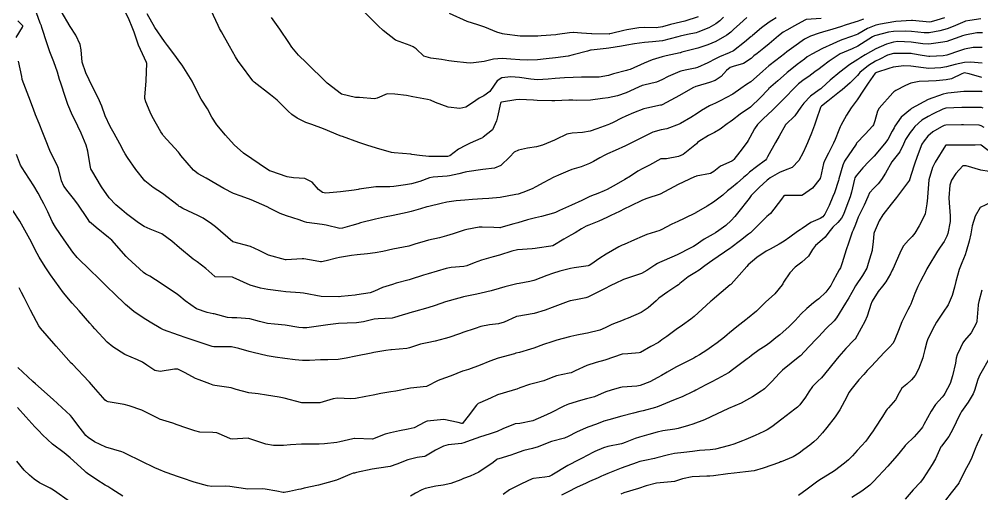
# Model space of a CAD drawing. Header units: metres. Extents: x 318500 to 325275, y 7408834 to 7428799.
# Drawn here: x 322319.3 to 322427.6, y 7422273.7 to 7422327.1 of the extents above; entities that cross this region are included whole.
import ezdxf

# ---------------------------------------------------------------- set-up
doc = ezdxf.new("R2010")
doc.units = ezdxf.units.M
doc.header["$MEASUREMENT"] = 0
for name, color, linetype in [('Curvas de Nivel 1m', 11, 'Continuous'), ('Curvas de Nivel 5m', 15, 'Continuous'), ('Linha Férrea', 20, 'Continuous'), ('Vias Primárias', 230, 'Continuous')]:
    doc.layers.add(name, color=color, linetype=linetype)

msp = doc.modelspace()

# ---------------------------------------------------------------- linework, layer by layer
at = {"layer": 'Curvas de Nivel 1m', "flags": 128}
for points, elevation in [([(322427.5, 7422327.13), (322426.26, 7422326.93), (322425.79, 7422326.86), (322425.71, 7422326.83), (322424.4, 7422326.25), (322423.7, 7422325.98), (322422.9, 7422325.76), (322421.69, 7422325.55), (322421.13, 7422325.56), (322419.69, 7422325.7), (322419, 7422325.72), (322417.69, 7422325.68), (322417.13, 7422325.61), (322415.68, 7422325.26), (322415.55, 7422325.21), (322415.33, 7422325.08), (322413.67, 7422324.05), (322413.03, 7422323.74), (322411.66, 7422323.18), (322411.55, 7422323.12), (322410.44, 7422322.35), (322409.64, 7422321.74), (322409.3, 7422321.49), (322408.84, 7422321.16), (322408.14, 7422320.65), (322407.62, 7422320.28), (322407, 7422319.79), (322406.38, 7422319.19), (322405.59, 7422318.38), (322404.45, 7422317.22), (322404.01, 7422316.79), (322403.57, 7422316.38), (322402.96, 7422315.83), (322402.38, 7422315.24), (322402.04, 7422314.75), (322401.53, 7422313.75), (322401.34, 7422313.44), (322401.2, 7422313.25), (322400.39, 7422312.15), (322399.73, 7422311.28), (322399.61, 7422311.17), (322399.5, 7422311.1), (322398.23, 7422310.55), (322397.48, 7422309.95), (322397.08, 7422309.71), (322395.47, 7422309.4), (322395.42, 7422309.39), (322395.27, 7422309.33), (322393.46, 7422308.47), (322391.44, 7422307.39), (322389.92, 7422306.92), (322389.43, 7422306.73), (322388.04, 7422306.05), (322387.42, 7422305.73), (322386.85, 7422305.45), (322385.88, 7422304.99), (322385.41, 7422304.76), (322384.53, 7422304.35), (322383.4, 7422303.92), (322383.1, 7422303.79), (322382.58, 7422303.5), (322381.86, 7422303.04), (322381.38, 7422302.76), (322380.58, 7422302.32), (322379.36, 7422301.59), (322379.33, 7422301.58), (322379.14, 7422301.55), (322377.6, 7422301.33), (322377.36, 7422301.29), (322377.01, 7422301.23), (322375.36, 7422301.13), (322374.73, 7422300.99), (322373.35, 7422300.52), (322372.65, 7422300.34), (322371.34, 7422299.98), (322370.51, 7422299.66), (322369.68, 7422299.33), (322369.33, 7422299.25), (322367.9, 7422299.14), (322367.33, 7422299.02), (322366.33, 7422298.71), (322365.32, 7422298.44), (322364.78, 7422298.28), (322363.31, 7422297.8), (322363.19, 7422297.76), (322361.73, 7422297.36), (322361.3, 7422297.24), (322360.19, 7422296.9), (322359.29, 7422296.48), (322358.8, 7422296.3), (322357.28, 7422296.06), (322357.09, 7422296.04), (322355.55, 7422295.86), (322355.31, 7422295.83), (322355.28, 7422295.83), (322353.28, 7422295.89), (322351.29, 7422296.26), (322350.91, 7422296.3), (322349.29, 7422296.41), (322348.76, 7422296.48), (322347.29, 7422296.67), (322346.47, 7422296.81), (322345.3, 7422297.16), (322343.39, 7422298.02), (322343.31, 7422298.04), (322341.35, 7422298.09), (322341.31, 7422298.12), (322340.29, 7422299.04), (322339.33, 7422299.77), (322338.9, 7422300.08), (322337.35, 7422301.35), (322336.47, 7422302.11), (322335.37, 7422302.91), (322334.06, 7422303.47), (322333.38, 7422303.77), (322332.74, 7422304.17), (322331.4, 7422305.18), (322330.85, 7422305.63), (322330.17, 7422306.2), (322329.42, 7422306.99), (322328.58, 7422308.22), (322327.47, 7422310.06), (322327.38, 7422310.24), (322327.34, 7422310.38), (322327.03, 7422312.24), (322326.85, 7422312.9), (322326.29, 7422314.25), (322325.54, 7422315.84), (322325.32, 7422316.26), (322324.77, 7422317.48), (322324.52, 7422318.28), (322323.99, 7422319.89), (322323.85, 7422320.29), (322323.61, 7422321.13), (322323.21, 7422322.3), (322322.76, 7422323.42), (322322.45, 7422324.31), (322321.87, 7422326.13), (322321.8, 7422326.32), (322321.68, 7422326.63), (322321.05, 7422328.33)], 787), ([(322423.43, 7422327.25), (322422.57, 7422326.98), (322421.92, 7422326.77), (322421.71, 7422326.75), (322419.8, 7422326.93), (322419.71, 7422326.93), (322417.93, 7422326.82), (322417.71, 7422326.79), (322416.23, 7422326.53), (322415.7, 7422326.4), (322414.76, 7422326.02), (322413.68, 7422325.41), (322413.47, 7422325.31), (322412.85, 7422325.11), (322411.98, 7422324.81), (322411.68, 7422324.69), (322410.86, 7422324.32), (322409.67, 7422323.79), (322408.48, 7422323.16), (322407.98, 7422322.84), (322407.65, 7422322.6), (322406.84, 7422321.98), (322405.85, 7422321.2), (322405.73, 7422321.09), (322405.63, 7422321), (322404.67, 7422320.16), (322403.63, 7422319.23), (322403.6, 7422319.2), (322402.62, 7422318.21), (322401.66, 7422317.25), (322401.62, 7422317.21), (322401.58, 7422317.18), (322400.44, 7422316.39), (322399.56, 7422315.73), (322399.3, 7422315.54), (322398.95, 7422315.29), (322398.16, 7422314.69), (322397.54, 7422314.33), (322396.87, 7422313.98), (322395.76, 7422313.33), (322395.64, 7422313.21), (322395.52, 7422313.06), (322394, 7422311.85), (322393.5, 7422311.62), (322392.14, 7422311.38), (322391.53, 7422311.36), (322391.5, 7422311.35), (322390.24, 7422310.65), (322389.48, 7422310.27), (322388.92, 7422309.98), (322388.07, 7422309.43), (322387.46, 7422309.05), (322386.49, 7422308.49), (322385.45, 7422307.93), (322385.14, 7422307.78), (322384.4, 7422307.48), (322383.71, 7422307.21), (322383.44, 7422307.09), (322382.61, 7422306.68), (322381.43, 7422306.14), (322380.1, 7422305.54), (322379.63, 7422305.34), (322379.42, 7422305.26), (322378.09, 7422304.89), (322377.41, 7422304.73), (322376.49, 7422304.5), (322375.4, 7422304.17), (322374.96, 7422304.04), (322373.49, 7422303.63), (322373.41, 7422303.61), (322373.39, 7422303.61), (322372.72, 7422303.64), (322371.39, 7422303.68), (322371.05, 7422303.66), (322369.66, 7422303.41), (322369.38, 7422303.33), (322368.15, 7422302.93), (322367.37, 7422302.69), (322366.6, 7422302.48), (322365.37, 7422302.2), (322364.99, 7422302.11), (322363.81, 7422301.75), (322363.36, 7422301.6), (322363.15, 7422301.55), (322361.35, 7422301.19), (322360.22, 7422300.93), (322359.34, 7422300.78), (322358.48, 7422300.69), (322357.34, 7422300.58), (322356.71, 7422300.48), (322355.34, 7422300.25), (322355.01, 7422300.19), (322353.83, 7422299.88), (322353.33, 7422299.76), (322353.2, 7422299.77), (322352.61, 7422299.9), (322351.33, 7422300.12), (322351.13, 7422300.13), (322349.33, 7422300), (322349.27, 7422300), (322347.34, 7422300.53), (322346.29, 7422301.04), (322345.35, 7422301.49), (322343.36, 7422302.02), (322341.39, 7422303.73), (322340.96, 7422304.06), (322340, 7422304.68), (322339.4, 7422304.99), (322337.73, 7422305.78), (322337.41, 7422305.95), (322337.32, 7422306.01), (322337.2, 7422306.1), (322335.43, 7422307.47), (322334.4, 7422308.15), (322333.45, 7422308.91), (322332.42, 7422310.17), (322331.48, 7422311.51), (322331.24, 7422311.94), (322331.1, 7422312.19), (322330.63, 7422313.06), (322330, 7422314.2), (322329.53, 7422314.99), (322328.99, 7422316.22), (322328.61, 7422317.28), (322328.18, 7422318.23), (322327.59, 7422319.4), (322327.19, 7422320.24), (322326.82, 7422321.04), (322326.41, 7422322.25), (322326.27, 7422323.63), (322326.17, 7422324.25), (322325.67, 7422325.29), (322325.05, 7422326.27), (322324.02, 7422327.97)], 788), ([(322414.31, 7422327.09), (322413.88, 7422326.92), (322413.71, 7422326.86), (322412.36, 7422326.45), (322411.7, 7422326.24), (322410.86, 7422325.97), (322409.69, 7422325.62), (322409.32, 7422325.52), (322408.35, 7422325.17), (322407.68, 7422324.82), (322406.47, 7422323.99), (322405.66, 7422323.4), (322405.41, 7422323.2), (322404.43, 7422322.44), (322403.64, 7422321.82), (322403.31, 7422321.55), (322402.97, 7422321.24), (322402.28, 7422320.58), (322401.61, 7422320.03), (322401.13, 7422319.73), (322400.49, 7422319.27), (322399.59, 7422318.66), (322398.18, 7422317.89), (322397.58, 7422317.6), (322397.39, 7422317.51), (322396.99, 7422317.32), (322396.09, 7422316.81), (322395.57, 7422316.48), (322394.88, 7422316.02), (322393.72, 7422315.36), (322393.62, 7422315.29), (322393.55, 7422315.26), (322392.16, 7422314.76), (322391.54, 7422314.62), (322390.59, 7422314.35), (322389.53, 7422313.84), (322389.25, 7422313.69), (322388.73, 7422313.42), (322387.51, 7422312.83), (322386.37, 7422312.32), (322385.5, 7422311.94), (322385.19, 7422311.79), (322384.62, 7422311.48), (322383.93, 7422311.05), (322383.49, 7422310.83), (322382.52, 7422310.47), (322381.48, 7422310.15), (322381.02, 7422309.99), (322380, 7422309.54), (322379.63, 7422309.38), (322379.47, 7422309.3), (322378.32, 7422308.7), (322377.45, 7422308.22), (322377.02, 7422308), (322375.98, 7422307.59), (322375.44, 7422307.41), (322375.17, 7422307.34), (322373.43, 7422307.02), (322372.15, 7422306.92), (322371.43, 7422306.88), (322370.31, 7422306.78), (322369.43, 7422306.72), (322368.47, 7422306.65), (322367.42, 7422306.49), (322366.79, 7422306.35), (322365.41, 7422306.02), (322365.18, 7422305.97), (322364.46, 7422305.74), (322363.41, 7422305.43), (322362.95, 7422305.31), (322361.4, 7422304.99), (322360.4, 7422304.8), (322359.4, 7422304.56), (322357.71, 7422304.15), (322357.39, 7422304.07), (322356.72, 7422303.85), (322355.7, 7422303.55), (322355.39, 7422303.54), (322353.85, 7422303.89), (322353.39, 7422303.98), (322351.68, 7422304.21), (322351.39, 7422304.29), (322350.8, 7422304.52), (322349.4, 7422304.95), (322348.67, 7422305.22), (322347.41, 7422305.86), (322347.34, 7422305.9), (322347.2, 7422305.97), (322345.42, 7422306.75), (322344.29, 7422307.15), (322343.43, 7422307.48), (322342.32, 7422308.04), (322341.45, 7422308.54), (322340.33, 7422309.19), (322339.46, 7422309.69), (322338.93, 7422310.09), (322337.49, 7422311.74), (322337.34, 7422311.96), (322337.23, 7422312.1), (322335.52, 7422314), (322335.42, 7422314.13), (322335.25, 7422314.41), (322334.26, 7422316.15), (322334.03, 7422316.63), (322333.57, 7422317.77), (322333.45, 7422318.16), (322333.44, 7422318.29), (322333.6, 7422320.16), (322333.66, 7422322.13), (322333.66, 7422322.16), (322333.65, 7422322.18), (322333.63, 7422322.21), (322332.75, 7422324.17), (322332.23, 7422325.61), (322332.03, 7422326.18), (322331.69, 7422327.02), (322331.13, 7422328.19)], 789), ([(322404.49, 7422327.22), (322403.99, 7422326.94), (322403.7, 7422326.75), (322402.82, 7422326.11), (322401.82, 7422325.25), (322401.75, 7422325.18), (322401.68, 7422325.13), (322400.9, 7422324.49), (322399.66, 7422323.53), (322399.2, 7422323.29), (322398.1, 7422322.85), (322397.65, 7422322.62), (322396.79, 7422322.17), (322395.63, 7422321.66), (322395.38, 7422321.58), (322394.22, 7422321.35), (322393.74, 7422321.24), (322393.63, 7422321.21), (322392.34, 7422320.65), (322391.61, 7422320.25), (322391.02, 7422319.99), (322389.6, 7422319.67), (322389.4, 7422319.61), (322388.99, 7422319.42), (322387.59, 7422318.8), (322386.61, 7422318.47), (322385.59, 7422318.24), (322384.93, 7422318.14), (322383.58, 7422317.97), (322382, 7422317.94), (322381.58, 7422317.96), (322381.14, 7422317.96), (322379.58, 7422317.89), (322379.24, 7422317.88), (322377.58, 7422317.93), (322377.19, 7422317.96), (322375.58, 7422318.03), (322375.19, 7422317.99), (322373.57, 7422317.74), (322373.5, 7422317.7), (322373.46, 7422317.63), (322373.11, 7422316.08), (322373.02, 7422315.64), (322372.55, 7422314.62), (322371.52, 7422313.79), (322371.43, 7422313.74), (322371.23, 7422313.65), (322370.05, 7422313.13), (322369.51, 7422312.88), (322368.75, 7422312.45), (322367.77, 7422311.71), (322367.49, 7422311.63), (322365.58, 7422311.64), (322365.49, 7422311.63), (322365.39, 7422311.63), (322364.34, 7422311.75), (322363.49, 7422311.87), (322363.37, 7422311.88), (322361.49, 7422312.04), (322361.2, 7422312.09), (322359.5, 7422312.58), (322358.42, 7422312.91), (322357.51, 7422313.21), (322355.68, 7422313.87), (322355.52, 7422313.93), (322355.42, 7422313.97), (322353.53, 7422314.75), (322352.23, 7422315.22), (322351.54, 7422315.47), (322350.6, 7422315.93), (322349.97, 7422316.36), (322349.56, 7422316.75), (322348.34, 7422317.96), (322347.58, 7422318.58), (322345.74, 7422320), (322345.6, 7422320.14), (322344.21, 7422322.02), (322343.96, 7422322.35), (322343.64, 7422322.83), (322342.96, 7422324.04), (322342.06, 7422325.66), (322341.85, 7422326.05), (322341.68, 7422326.36), (322340.89, 7422328.06)], 791), ([(322398.55, 7422327.3), (322398.12, 7422326.89), (322397.7, 7422326.56), (322396.91, 7422326.1), (322395.68, 7422325.61), (322395.47, 7422325.55), (322394.5, 7422325.35), (322393.68, 7422325.18), (322393.41, 7422325.1), (322391.67, 7422324.64), (322390.55, 7422324.52), (322389.67, 7422324.46), (322388.54, 7422324.3), (322387.66, 7422324.15), (322387.07, 7422324.04), (322385.66, 7422323.82), (322385.35, 7422323.78), (322383.65, 7422323.59), (322383.57, 7422323.58), (322383.23, 7422323.5), (322381.65, 7422323.06), (322381.06, 7422322.94), (322379.64, 7422322.75), (322378.59, 7422322.62), (322377.64, 7422322.52), (322376.55, 7422322.49), (322375.64, 7422322.51), (322374.62, 7422322.59), (322373.64, 7422322.67), (322372.69, 7422322.59), (322371.64, 7422322.32), (322370.11, 7422322.15), (322369.64, 7422322.18), (322368.24, 7422322.31), (322367.64, 7422322.39), (322366.83, 7422322.53), (322365.64, 7422322.68), (322364.83, 7422322.93), (322363.99, 7422323.75), (322363.65, 7422323.99), (322363.31, 7422324.11), (322361.66, 7422324.71), (322360.26, 7422325.8), (322359.69, 7422326.35), (322358.21, 7422327.83)], 793), ([(322395.71, 7422327.33), (322394.2, 7422326.85), (322393.7, 7422326.74), (322392.58, 7422326.5), (322391.69, 7422326.23), (322390.97, 7422326.12), (322389.69, 7422326.14), (322389.01, 7422326.1), (322387.69, 7422325.88), (322387.33, 7422325.8), (322385.95, 7422325.47), (322385.73, 7422325.42), (322385.68, 7422325.41), (322383.73, 7422325.44), (322383.68, 7422325.44), (322382.58, 7422325.51), (322381.68, 7422325.58), (322381.63, 7422325.58), (322381.23, 7422325.53), (322379.86, 7422325.36), (322379.68, 7422325.34), (322378.04, 7422325.2), (322377.67, 7422325.19), (322376.09, 7422325.18), (322375.67, 7422325.19), (322373.9, 7422325.4), (322373.68, 7422325.44), (322373.03, 7422325.64), (322371.69, 7422326.19), (322370.92, 7422326.43), (322369.7, 7422326.83), (322367.71, 7422327.71)], 794), ([(322318.97, 7422325.04), (322319.68, 7422326.2), (322319.72, 7422326.3), (322319.72, 7422326.34), (322319.68, 7422326.39), (322319.15, 7422326.88)], 786), ([(322401.17, 7422327.26), (322400.4, 7422326.57), (322399.69, 7422325.91), (322399.36, 7422325.61), (322398.92, 7422325.29), (322397.67, 7422324.59), (322396.78, 7422324.21), (322395.67, 7422323.84), (322393.88, 7422323.36), (322393.71, 7422323.31), (322393.66, 7422323.3), (322392.09, 7422322.95), (322391.65, 7422322.85), (322390.53, 7422322.52), (322389.64, 7422322.12), (322388.06, 7422321.43), (322387.74, 7422321.33), (322387.63, 7422321.3), (322386.16, 7422320.92), (322385.62, 7422320.74), (322384.55, 7422320.55), (322383.62, 7422320.55), (322382.58, 7422320.55), (322381.62, 7422320.53), (322380.65, 7422320.5), (322379.61, 7422320.41), (322378.83, 7422320.34), (322377.61, 7422320.27), (322376.87, 7422320.32), (322375.61, 7422320.51), (322374.63, 7422320.6), (322373.61, 7422320.47), (322373.09, 7422320.15), (322372.75, 7422319.64), (322372.27, 7422318.96), (322371.58, 7422318.45), (322371.05, 7422318.18), (322370.32, 7422317.67), (322369.56, 7422317.18), (322368.9, 7422317.03), (322367.56, 7422317.18), (322366.16, 7422317.72), (322365.57, 7422317.98), (322365.25, 7422318.06), (322363.58, 7422318.36), (322362.87, 7422318.48), (322361.58, 7422318.64), (322360.7, 7422318.68), (322359.58, 7422318.21), (322359.27, 7422318.12), (322357.58, 7422318.27), (322357.15, 7422318.28), (322355.58, 7422318.64), (322353.96, 7422319.89), (322353.61, 7422320.23), (322351.89, 7422321.92), (322351.76, 7422322.05), (322351.63, 7422322.18), (322350.73, 7422323.02), (322350, 7422323.94), (322349.66, 7422324.47), (322348.65, 7422325.96), (322347.7, 7422327.29)], 792), ([(322427.69, 7422325.55), (322427.05, 7422325.56), (322425.69, 7422325.28), (322425.43, 7422325.2), (322424.73, 7422324.95), (322423.96, 7422324.67), (322423.68, 7422324.59), (322423.22, 7422324.51), (322421.67, 7422324.29), (322420.99, 7422324.32), (322419.67, 7422324.48), (322418.15, 7422324.56), (322417.67, 7422324.51), (322416.88, 7422324.26), (322415.67, 7422323.74), (322414.5, 7422323.09), (322413.99, 7422322.76), (322413.65, 7422322.54), (322412.76, 7422321.99), (322411.65, 7422321.12), (322410.55, 7422320.21), (322409.6, 7422319.35), (322409.49, 7422319.26), (322409.32, 7422319.15), (322408.33, 7422318.43), (322407.58, 7422317.64), (322407.26, 7422317.17), (322406.56, 7422316.19), (322405.55, 7422315.23), (322405.54, 7422315.22), (322405.52, 7422315.2), (322404.82, 7422313.92), (322404.4, 7422313.22), (322403.5, 7422311.59), (322403.39, 7422311.35), (322403.29, 7422311.23), (322402.25, 7422310.48), (322401.48, 7422309.85), (322401.16, 7422309.57), (322400.81, 7422309.26), (322400.1, 7422308.63), (322399.45, 7422308.1), (322398.99, 7422307.75), (322398.46, 7422307.29), (322397.43, 7422306.48), (322396.7, 7422306.05), (322395.48, 7422305.33), (322395.44, 7422305.31), (322395.42, 7422305.3), (322394.11, 7422304.65), (322393.4, 7422304.33), (322392.74, 7422304.03), (322391.53, 7422303.39), (322391.44, 7422303.34), (322391.39, 7422303.32), (322389.94, 7422302.84), (322389.38, 7422302.62), (322388.55, 7422302.25), (322387.36, 7422301.73), (322387.16, 7422301.64), (322386.79, 7422301.45), (322385.35, 7422300.65), (322384.63, 7422300.2), (322383.64, 7422299.49), (322383.45, 7422299.38), (322383.34, 7422299.34), (322381.74, 7422299.11), (322381.33, 7422299.03), (322380.15, 7422298.72), (322379.32, 7422298.46), (322378.66, 7422298.22), (322377.31, 7422297.7), (322377.22, 7422297.67), (322376.75, 7422297.58), (322375.56, 7422297.34), (322375.31, 7422297.29), (322373.94, 7422296.98), (322373.3, 7422296.79), (322372.41, 7422296.52), (322371.29, 7422296.25), (322370.79, 7422296.15), (322369.28, 7422295.82), (322369.17, 7422295.79), (322368.79, 7422295.69), (322367.28, 7422295.26), (322366.12, 7422294.88), (322365.27, 7422294.59), (322363.67, 7422294.16), (322363.26, 7422294.05), (322363.04, 7422293.98), (322362.38, 7422293.77), (322361.53, 7422293.5), (322361.26, 7422293.45), (322359.68, 7422293.38), (322359.25, 7422293.32), (322358.05, 7422293.03), (322357.25, 7422292.91), (322356.22, 7422292.87), (322355.24, 7422292.82), (322354.04, 7422292.68), (322353.24, 7422292.56), (322351.67, 7422292.35), (322351.23, 7422292.33), (322350.77, 7422292.39), (322349.24, 7422292.64), (322348.03, 7422292.75), (322347.24, 7422292.84), (322346.34, 7422293.08), (322345.24, 7422293.36), (322343.8, 7422293.46), (322343.24, 7422293.46), (322342.74, 7422293.52), (322341.25, 7422293.92), (322341.14, 7422293.94), (322340.45, 7422294.06), (322339.26, 7422294.48), (322337.97, 7422295.39), (322337.28, 7422295.97), (322337.11, 7422296.1), (322335.3, 7422297.35), (322334.01, 7422298.15), (322333.56, 7422298.4), (322333.31, 7422298.58), (322331.53, 7422300.18), (322331.33, 7422300.38), (322329.72, 7422302.2), (322329.36, 7422302.53), (322327.96, 7422303.65), (322327.39, 7422304.12), (322327.27, 7422304.24), (322327, 7422304.64), (322325.9, 7422306.26), (322325.42, 7422306.92), (322324.82, 7422307.66), (322324.34, 7422308.28), (322324.06, 7422308.9), (322323.73, 7422310.29), (322323.67, 7422310.48), (322323.48, 7422310.88), (322322.99, 7422311.8), (322322.76, 7422312.3), (322322.27, 7422313.54), (322321.97, 7422314.31), (322321.54, 7422315.36), (322321.16, 7422316.32), (322320.92, 7422316.97), (322320.41, 7422318.33), (322319.66, 7422320.28), (322319.64, 7422320.34), (322319.6, 7422320.64), (322319.24, 7422322.35)], 786), ([(322427.65, 7422322.12), (322426.34, 7422322.24), (322425.65, 7422322.21), (322424.61, 7422321.99), (322423.64, 7422321.71), (322423.01, 7422321.6), (322421.64, 7422321.54), (322421.05, 7422321.59), (322419.64, 7422321.79), (322418.82, 7422321.85), (322417.64, 7422321.7), (322417.14, 7422321.54), (322415.76, 7422321.07), (322415.67, 7422321.03), (322415.63, 7422321), (322414.81, 7422319.89), (322414.29, 7422319.09), (322413.59, 7422318.01), (322412.91, 7422317.1), (322412.39, 7422316.29), (322411.76, 7422315.12), (322411.69, 7422314.97), (322411.54, 7422314.58), (322411.11, 7422313.54), (322410.93, 7422313.13), (322410.38, 7422312), (322409.9, 7422311.14), (322409.79, 7422310.85), (322409.47, 7422309.28), (322409.44, 7422309.18), (322409.43, 7422309.15), (322408.55, 7422308.06), (322407.44, 7422307.26), (322407.37, 7422307.25), (322405.44, 7422307.25), (322405.4, 7422307.24), (322405.35, 7422307.2), (322405.06, 7422306.83), (322403.85, 7422305.22), (322403.61, 7422305.03), (322403.41, 7422304.87), (322402.59, 7422304.05), (322401.83, 7422303.25), (322401.59, 7422303.04), (322401.38, 7422302.89), (322400.46, 7422302.18), (322399.36, 7422301.34), (322399.33, 7422301.31), (322399.28, 7422301.28), (322397.35, 7422299.95), (322396.96, 7422299.69), (322396.46, 7422299.32), (322395.83, 7422298.83), (322395.33, 7422298.53), (322394.58, 7422298.08), (322393.65, 7422297.35), (322393.47, 7422297.2), (322393.31, 7422297.07), (322392.28, 7422296.39), (322391.28, 7422295.67), (322391.13, 7422295.54), (322390.97, 7422295.39), (322390.08, 7422294.6), (322389.27, 7422294.07), (322387.83, 7422293.43), (322387.42, 7422293.27), (322387.26, 7422293.21), (322385.99, 7422292.72), (322385.24, 7422292.36), (322384.62, 7422292.1), (322383.23, 7422291.75), (322383.02, 7422291.7), (322382.05, 7422291.51), (322381.38, 7422291.37), (322381.23, 7422291.34), (322379.81, 7422290.95), (322379.22, 7422290.78), (322378.3, 7422290.47), (322377.21, 7422290.06), (322376.84, 7422289.94), (322375.59, 7422289.59), (322375.2, 7422289.49), (322375.04, 7422289.44), (322373.19, 7422288.92), (322372.25, 7422288.58), (322371.18, 7422288.13), (322369.87, 7422287.67), (322369.34, 7422287.52), (322369.18, 7422287.46), (322367.92, 7422286.94), (322367.16, 7422286.69), (322366.45, 7422286.42), (322365.15, 7422285.73), (322363.35, 7422285.55), (322363.15, 7422285.52), (322361.67, 7422285.24), (322361.14, 7422285.14), (322360, 7422284.94), (322359.13, 7422284.78), (322358.32, 7422284.63), (322357.13, 7422284.39), (322356.62, 7422284.35), (322355.13, 7422284.42), (322354.62, 7422284.37), (322353.12, 7422283.89), (322351.12, 7422283.92), (322349.13, 7422284.43), (322348.54, 7422284.54), (322347.13, 7422284.77), (322346.19, 7422284.93), (322345.14, 7422285.05), (322343.73, 7422285.42), (322343.14, 7422285.59), (322341.32, 7422285.87), (322341.15, 7422285.91), (322340.74, 7422286.06), (322339.57, 7422286.49), (322339.16, 7422286.65), (322337.97, 7422287.28), (322337.17, 7422287.7), (322336.77, 7422287.71), (322335.16, 7422287.45), (322334.57, 7422287.55), (322333.66, 7422288.15), (322333.17, 7422288.47), (322332.62, 7422288.73), (322331.19, 7422289.36), (322329.84, 7422290.2), (322329.21, 7422290.74), (322327.8, 7422292.23), (322327.54, 7422292.54), (322327.24, 7422292.89), (322326.04, 7422294.25), (322325.26, 7422295.12), (322324.31, 7422296.27), (322323.3, 7422297.62), (322322.83, 7422298.3), (322322.24, 7422299.22), (322321.55, 7422300.32), (322321.34, 7422300.71), (322320.52, 7422302.33), (322319.39, 7422304.34), (322318.6, 7422305.55)], 784), ([(322427.62, 7422320.51), (322426.19, 7422320.93), (322425.63, 7422321.03), (322425.56, 7422321.02), (322425.38, 7422320.94), (322424.2, 7422320.37), (322423.62, 7422320.24), (322422.47, 7422320.13), (322421.62, 7422320.1), (322420.55, 7422320.07), (322419.61, 7422319.87), (322419.01, 7422319.63), (322417.92, 7422319.04), (322417.73, 7422318.91), (322417.6, 7422318.79), (322416.08, 7422317.06), (322415.89, 7422316.75), (322415.56, 7422315.63), (322415.42, 7422315.21), (322415.34, 7422315.07), (322414.48, 7422314.13), (322413.52, 7422313.13), (322413.5, 7422313.11), (322413.49, 7422313.09), (322413.46, 7422313.03), (322412.17, 7422311.11), (322411.96, 7422310.65), (322411.52, 7422309.12), (322411.51, 7422309.08), (322411.47, 7422308.93), (322411.02, 7422307.56), (322410.85, 7422307.13), (322410.42, 7422306.13), (322409.94, 7422305.14), (322409.71, 7422304.85), (322409.41, 7422304.66), (322408.36, 7422304.21), (322407.4, 7422303.54), (322407.19, 7422303.38), (322406.89, 7422303.18), (322406.02, 7422302.56), (322405.37, 7422302.09), (322404.82, 7422301.75), (322403.8, 7422301.22), (322403.36, 7422300.98), (322402.31, 7422300.28), (322401.34, 7422299.43), (322401.17, 7422299.25), (322400.33, 7422298.26), (322399.42, 7422297.28), (322399.37, 7422297.22), (322399.31, 7422297.17), (322398.27, 7422296.32), (322397.28, 7422295.48), (322397.19, 7422295.4), (322397.08, 7422295.31), (322396.14, 7422294.45), (322395.26, 7422293.64), (322394.89, 7422293.34), (322393.95, 7422292.65), (322393.24, 7422292.15), (322392.79, 7422291.82), (322392.16, 7422291.38), (322391.62, 7422290.99), (322391.22, 7422290.71), (322390.37, 7422290.24), (322389.2, 7422289.58), (322389.07, 7422289.54), (322387.77, 7422289.43), (322387.2, 7422289.39), (322387.13, 7422289.37), (322385.19, 7422288.72), (322384.22, 7422288.45), (322383.19, 7422288.11), (322381.85, 7422287.51), (322381.4, 7422287.29), (322381.18, 7422287.23), (322379.76, 7422286.95), (322379.17, 7422286.73), (322378.35, 7422286.37), (322377.16, 7422286.09), (322376.74, 7422285.99), (322375.62, 7422285.59), (322375.29, 7422285.46), (322375.15, 7422285.41), (322373.75, 7422285.01), (322373.14, 7422284.8), (322372.33, 7422284.44), (322371.12, 7422283.91), (322370.95, 7422283.83), (322370.75, 7422283.66), (322369.83, 7422282.39), (322369.26, 7422281.68), (322369.17, 7422281.6), (322369.1, 7422281.59), (322368.68, 7422281.68), (322367.1, 7422282.03), (322365.22, 7422281.85), (322365.1, 7422281.81), (322364.95, 7422281.73), (322363.73, 7422281.11), (322363.09, 7422280.93), (322362.09, 7422280.77), (322361.08, 7422280.54), (322360.5, 7422280.37), (322359.07, 7422279.81), (322357.07, 7422279.88), (322357.03, 7422279.88), (322356.85, 7422279.84), (322355.4, 7422279.52), (322355.06, 7422279.45), (322353.65, 7422279.29), (322353.06, 7422279.26), (322351.71, 7422279.27), (322351.06, 7422279.26), (322349.82, 7422279.18), (322349.06, 7422279.1), (322347.91, 7422279.1), (322347.06, 7422279.27), (322345.16, 7422279.91), (322345.07, 7422279.93), (322343.28, 7422279.81), (322343.07, 7422279.84), (322342.67, 7422280.03), (322341.55, 7422280.52), (322341.08, 7422280.58), (322339.63, 7422280.62), (322339.08, 7422280.74), (322338.07, 7422281.1), (322337.08, 7422281.44), (322336.59, 7422281.61), (322335.09, 7422282.07), (322335.05, 7422282.09), (322334.97, 7422282.13), (322333.1, 7422283.07), (322331.7, 7422283.58), (322331.11, 7422283.72), (322329.31, 7422284.02), (322329.12, 7422284.09), (322328.98, 7422284.21), (322327.66, 7422285.72), (322327.21, 7422286.24), (322327.18, 7422286.27), (322327.15, 7422286.31), (322325.29, 7422288.26), (322325.17, 7422288.39), (322323.47, 7422290.29), (322323.2, 7422290.6), (322321.71, 7422292.31), (322321.51, 7422292.59), (322321.24, 7422293.06), (322320.57, 7422294.33), (322319.85, 7422295.76), (322319.55, 7422296.34), (322319.29, 7422296.84)], 783), ([(322427.65, 7422318.91), (322427.6, 7422318.94), (322427.56, 7422318.95), (322425.6, 7422318.94), (322423.79, 7422318.77), (322423.6, 7422318.73), (322423.28, 7422318.65), (322421.59, 7422318.06), (322419.71, 7422317.02), (322419.63, 7422316.97), (322419.58, 7422316.93), (322418.53, 7422316.07), (322417.84, 7422315.04), (322417.74, 7422314.85), (322417.54, 7422314.48), (322417.02, 7422313.56), (322416.68, 7422313.05), (322415.51, 7422311.65), (322415.21, 7422311.36), (322414.91, 7422311.08), (322414.23, 7422310.34), (322413.48, 7422309.47), (322413.33, 7422309.24), (322413.28, 7422309.09), (322412.94, 7422307.61), (322412.79, 7422307.1), (322412.43, 7422306.11), (322412.05, 7422305.11), (322411.83, 7422304.69), (322411.41, 7422304.19), (322410.86, 7422303.66), (322410.4, 7422303.13), (322409.97, 7422302.56), (322409.37, 7422302.02), (322408.9, 7422301.62), (322408.57, 7422301.16), (322408.11, 7422300.4), (322407.35, 7422299.73), (322406.6, 7422299.18), (322406, 7422298.52), (322405.31, 7422297.47), (322405.21, 7422297.3), (322405.15, 7422297.2), (322404.32, 7422296.19), (322403.28, 7422295.23), (322402.28, 7422294.23), (322401.26, 7422293.39), (322401.07, 7422293.25), (322400.04, 7422292.47), (322399.24, 7422291.8), (322398.96, 7422291.55), (322398.65, 7422291.29), (322397.85, 7422290.67), (322397.21, 7422290.21), (322396.67, 7422289.85), (322395.84, 7422289.32), (322395.45, 7422289.08), (322395.2, 7422288.94), (322394.37, 7422288.52), (322393.19, 7422287.91), (322392.22, 7422287.37), (322391.56, 7422287), (322391.17, 7422286.76), (322390.28, 7422286.28), (322389.16, 7422285.85), (322388.78, 7422285.79), (322387.15, 7422285.68), (322386.95, 7422285.64), (322386.3, 7422285.45), (322385.43, 7422285.18), (322385.14, 7422285.06), (322384.02, 7422284.6), (322383.13, 7422284.35), (322382.45, 7422284.18), (322381.12, 7422283.77), (322380.94, 7422283.7), (322380.59, 7422283.53), (322379.11, 7422282.8), (322378.28, 7422282.39), (322377.1, 7422281.9), (322375.62, 7422281.59), (322375.16, 7422281.54), (322375.1, 7422281.53), (322373.74, 7422280.97), (322373.09, 7422280.68), (322372.3, 7422280.42), (322371.08, 7422280.06), (322370.78, 7422279.95), (322370.05, 7422279.67), (322369.33, 7422279.41), (322369.06, 7422279.34), (322367.58, 7422279.17), (322367.06, 7422279.05), (322366.16, 7422278.6), (322365.04, 7422277.92), (322364.9, 7422277.87), (322364.08, 7422277.74), (322363.04, 7422277.49), (322361.81, 7422277), (322361.03, 7422276.73), (322359.79, 7422276.56), (322359.03, 7422276.45), (322357.26, 7422276.07), (322357.02, 7422276.01), (322356.88, 7422275.98), (322356.51, 7422275.85), (322355.47, 7422275.4), (322355.01, 7422275.22), (322354.08, 7422274.94), (322353, 7422274.65), (322351.37, 7422274.29), (322350.99, 7422274.21), (322350.75, 7422274.16), (322349.72, 7422273.93), (322349.12, 7422273.81), (322348.99, 7422273.81), (322348.31, 7422273.95), (322346.99, 7422274.21), (322346.73, 7422274.24), (322344.99, 7422274.21), (322344.78, 7422274.22), (322343, 7422274.49), (322342.49, 7422274.53), (322341, 7422274.51), (322340.48, 7422274.57), (322339, 7422274.99), (322337.68, 7422275.42), (322337.01, 7422275.66), (322336.69, 7422275.78), (322335.74, 7422276.12), (322335.01, 7422276.39), (322334.56, 7422276.59), (322333.03, 7422277.33), (322331.36, 7422278.18), (322331.04, 7422278.32), (322330.84, 7422278.39), (322329.05, 7422278.92), (322327.77, 7422279.52), (322327.07, 7422279.99), (322326.8, 7422280.24), (322325.79, 7422281.55), (322325.28, 7422282.26), (322325.09, 7422282.47), (322323.12, 7422284.29), (322321.15, 7422286.03), (322320.83, 7422286.32), (322319.17, 7422287.87)], 782), ([(322427.76, 7422317.08), (322427.58, 7422317.14), (322425.8, 7422317.15), (322425.58, 7422317.15), (322425.38, 7422317.14), (322423.58, 7422317.07), (322423.22, 7422316.97), (322422.14, 7422316.42), (322421.57, 7422316.15), (322420.85, 7422315.71), (322420.07, 7422315.01), (322419.84, 7422314.72), (322419.54, 7422314.32), (322419.02, 7422313.53), (322418.79, 7422313.03), (322418.38, 7422312.17), (322417.5, 7422311.04), (322416.78, 7422309.75), (322416.33, 7422309.06), (322415.95, 7422308.57), (322415.46, 7422308.07), (322414.99, 7422307.53), (322414.77, 7422307.08), (322414.36, 7422306.16), (322413.84, 7422305.09), (322413.71, 7422304.79), (322413.4, 7422303.96), (322413.14, 7422303.35), (322413.02, 7422303.1), (322412.6, 7422301.87), (322412.36, 7422301.11), (322411.9, 7422299.67), (322411.71, 7422299.11), (322411.58, 7422298.87), (322411.33, 7422298.46), (322410.86, 7422297.58), (322410.63, 7422297.13), (322410.08, 7422296.36), (322409.29, 7422295.6), (322409.03, 7422295.41), (322408.68, 7422295.16), (322407.91, 7422294.53), (322407.27, 7422293.91), (322406.61, 7422293.18), (322405.95, 7422292.49), (322405.24, 7422291.85), (322404.87, 7422291.57), (322404.43, 7422291.21), (322403.77, 7422290.67), (322403.22, 7422290.28), (322402.58, 7422289.86), (322401.71, 7422289.24), (322401.42, 7422289.02), (322401.2, 7422288.85), (322399.4, 7422287.5), (322399.18, 7422287.33), (322399.1, 7422287.28), (322397.87, 7422286.6), (322397.16, 7422286.25), (322396.55, 7422285.92), (322395.43, 7422285.33), (322395.25, 7422285.23), (322395.15, 7422285.17), (322393.89, 7422284.6), (322393.13, 7422284.3), (322392.48, 7422284.02), (322391.12, 7422283.45), (322391.07, 7422283.44), (322390.9, 7422283.39), (322389.5, 7422283.02), (322389.12, 7422282.92), (322388.44, 7422282.75), (322387.11, 7422282.41), (322385.63, 7422281.99), (322385.1, 7422281.84), (322384.83, 7422281.75), (322384.14, 7422281.48), (322383.39, 7422281.19), (322383.09, 7422281.08), (322382, 7422280.6), (322381.08, 7422280.11), (322380.66, 7422279.94), (322379.18, 7422279.55), (322379.1, 7422279.52), (322379.07, 7422279.52), (322377.69, 7422278.94), (322377.06, 7422278.78), (322376.1, 7422278.54), (322375.05, 7422278.16), (322374.64, 7422278.01), (322373.27, 7422277.62), (322373.1, 7422277.56), (322373.04, 7422277.52), (322372.62, 7422277.21), (322371.02, 7422276.12), (322370.03, 7422275.66), (322369.31, 7422275.38), (322369.01, 7422275.24), (322367.88, 7422274.82), (322367, 7422274.66), (322366.19, 7422274.52), (322365, 7422274.26), (322364.6, 7422274.13), (322363.89, 7422273.75), (322363.33, 7422273.41)], 781), ([(322428.66, 7422312.04), (322427.55, 7422312.91), (322427.52, 7422312.93), (322427.5, 7422312.93), (322426.85, 7422312.92), (322425.52, 7422312.91), (322423.57, 7422312.91), (322423.52, 7422312.88), (322422.35, 7422310.98), (322422.07, 7422310.4), (322421.66, 7422308.99), (322421.51, 7422307.06), (322421.51, 7422306.99), (322421.43, 7422306.32), (322421.25, 7422305.17), (322421.18, 7422304.99), (322420.58, 7422303.82), (322420.07, 7422303), (322419.76, 7422302.63), (322419.38, 7422302.23), (322418.81, 7422301.57), (322418.5, 7422301.02), (322417.86, 7422299.55), (322417.62, 7422299.04), (322417.52, 7422298.85), (322417.33, 7422298.42), (322416.83, 7422297.54), (322416.44, 7422297.05), (322415.94, 7422296.42), (322415.28, 7422295.34), (322415.2, 7422295.15), (322415.17, 7422295.07), (322414.7, 7422293.65), (322414.44, 7422293.08), (322414.03, 7422292.3), (322413.35, 7422291.09), (322413.3, 7422291.02), (322413.23, 7422290.96), (322412.3, 7422290.02), (322411.52, 7422289.12), (322411.2, 7422288.72), (322409.92, 7422287.14), (322409.58, 7422286.74), (322409.17, 7422286.33), (322408.58, 7422285.73), (322408.16, 7422285.16), (322407.76, 7422284.55), (322407.13, 7422283.7), (322406.87, 7422283.42), (322406.57, 7422283.18), (322405.11, 7422282.06), (322403.97, 7422281.22), (322403.45, 7422280.87), (322403.09, 7422280.68), (322402.11, 7422280.22), (322401.08, 7422279.78), (322400.7, 7422279.63), (322399.7, 7422279.27), (322399.23, 7422279.11), (322399.07, 7422279.06), (322397.66, 7422278.7), (322397.06, 7422278.62), (322395.85, 7422278.53), (322395.06, 7422278.45), (322394.08, 7422278.32), (322393.05, 7422278.19), (322392.36, 7422278.07), (322391.04, 7422277.7), (322390.8, 7422277.63), (322389.7, 7422277.4), (322389.15, 7422277.3), (322389.04, 7422277.27), (322388.82, 7422277.19), (322387.03, 7422276.57), (322385.53, 7422275.97), (322385.02, 7422275.74), (322384.83, 7422275.66), (322384.43, 7422275.48), (322383.46, 7422275.04), (322383.01, 7422274.84), (322382.1, 7422274.41), (322381, 7422273.86), (322380.77, 7422273.75), (322380.33, 7422273.53)], 779), ([(322428.44, 7422309.95), (322427.49, 7422310.11), (322425.84, 7422310.59), (322425.49, 7422310.57), (322424.7, 7422309.73), (322424.19, 7422308.95), (322424.01, 7422308.4), (322423.92, 7422306.96), (322423.95, 7422306.43), (322424.07, 7422304.95), (322424.05, 7422304.31), (322423.79, 7422302.95), (322423.69, 7422302.65), (322423.38, 7422302.08), (322422.92, 7422301.41), (322422.62, 7422300.97), (322421.54, 7422299.19), (322421.43, 7422298.99), (322421.4, 7422298.93), (322421.34, 7422298.8), (322420.72, 7422297.59), (322420.41, 7422297), (322420.07, 7422296.23), (322419.63, 7422295.01), (322419.51, 7422294.77), (322419.27, 7422294.38), (322418.6, 7422293.02), (322418.22, 7422292.05), (322417.84, 7422291.03), (322417.63, 7422290.63), (322417.22, 7422290.16), (322416.65, 7422289.6), (322416.13, 7422289.06), (322415.19, 7422288.03), (322414.73, 7422287.53), (322414.32, 7422287.08), (322413.77, 7422286.48), (322413.16, 7422285.76), (322412.88, 7422285.37), (322412.7, 7422285.1), (322412.16, 7422284.08), (322411.63, 7422283.11), (322411.11, 7422282.33), (322410.19, 7422281.13), (322409.7, 7422280.54), (322409.08, 7422279.85), (322408.72, 7422279.51), (322408.28, 7422279.16), (322407.58, 7422278.65), (322407.06, 7422278.24), (322406.4, 7422277.83), (322405.04, 7422277.28), (322404.98, 7422277.26), (322404.84, 7422277.2), (322403.03, 7422276.54), (322402.01, 7422276.26), (322401.03, 7422276.13), (322399.76, 7422276), (322399.03, 7422275.9), (322397.41, 7422275.69), (322397.02, 7422275.66), (322396.68, 7422275.65), (322395.02, 7422275.58), (322393.95, 7422275.35), (322393.26, 7422275.12), (322393.02, 7422275.05), (322392.65, 7422275.01), (322391.01, 7422274.88), (322389.84, 7422274.57), (322389, 7422274.27), (322387.33, 7422273.77), (322386.99, 7422273.64)], 778), ([(322429.34, 7422306.78), (322427.43, 7422305.9), (322426.86, 7422304.92), (322426.52, 7422303.81), (322426.36, 7422302.92), (322426.19, 7422302.11), (322425.86, 7422300.93), (322425.73, 7422300.55), (322425.35, 7422299.66), (322425.08, 7422298.93), (322424.7, 7422297.56), (322424.54, 7422296.94), (322424.28, 7422295.97), (322423.83, 7422294.95), (322423.27, 7422294.12), (322422.51, 7422292.97), (322422.08, 7422292.15), (322421.52, 7422290.99), (322421.44, 7422290.78), (322421.21, 7422289.9), (322421.03, 7422289.16), (322420.98, 7422288.99), (322420.49, 7422287.7), (322420.12, 7422287), (322419.7, 7422286.48), (322419.17, 7422286.02), (322418.63, 7422285.55), (322418.31, 7422285.02), (322417.91, 7422284.26), (322417.12, 7422283.35), (322416.97, 7422283.2), (322416.85, 7422283.04), (322416.43, 7422282.37), (322415.58, 7422281.06), (322415.39, 7422280.77), (322415.09, 7422280.33), (322414.55, 7422279.6), (322414.09, 7422279.08), (322413.59, 7422278.55), (322413.05, 7422277.95), (322412.63, 7422277.51), (322412.15, 7422277.1), (322411.03, 7422276.27), (322409.28, 7422275.15), (322409.02, 7422274.98), (322407.95, 7422274.21), (322406.99, 7422273.48)], 777), ([(322427.61, 7422296.6), (322427.29, 7422295.32), (322427.21, 7422294.99), (322427.19, 7422294.91), (322427.07, 7422293.1), (322427.03, 7422292.91), (322426.4, 7422291.77), (322425.68, 7422290.93), (322425.49, 7422290.67), (322425.22, 7422290.11), (322424.84, 7422289.3), (322424.74, 7422288.94), (322424.65, 7422288.39), (322424.32, 7422286.94), (322424.04, 7422286.08), (322423.45, 7422284.96), (322423.33, 7422284.77), (322423.14, 7422284.55), (322422.39, 7422283.72), (322421.92, 7422282.98), (322421.1, 7422281.46), (322420.92, 7422281.17), (322420.79, 7422280.99), (322419.99, 7422280.09), (322419.07, 7422279.17), (322418.99, 7422279.09), (322418.93, 7422279.01), (322418.09, 7422277.99), (322417.27, 7422277.04), (322417.04, 7422276.78), (322415.44, 7422275.06), (322415.23, 7422274.85), (322415.01, 7422274.64), (322414.12, 7422273.96), (322412.99, 7422273.25)], 776), ([(322330.98, 7422273.41), (322329.75, 7422274.2), (322329.27, 7422274.48), (322328.99, 7422274.64), (322328.03, 7422275.25), (322327.01, 7422275.95), (322326.84, 7422276.07), (322326.65, 7422276.24), (322325.03, 7422277.73), (322324.36, 7422278.27), (322323.05, 7422279.27), (322321.94, 7422280.31), (322321.51, 7422280.75), (322321.08, 7422281.2), (322320.05, 7422282.33), (322319.11, 7422283.39)], 781), ([(322427.63, 7422280.37), (322427.08, 7422279.24), (322426.97, 7422279.01), (322426.93, 7422278.91), (322426.4, 7422277.57), (322426.09, 7422276.92), (322425.72, 7422276.24), (322425.05, 7422274.93), (322425.04, 7422274.91), (322425.02, 7422274.88), (322424.18, 7422273.77), (322423.54, 7422272.95)], 774)]:
    msp.add_lwpolyline(points, dxfattribs=dict(at, elevation=elevation))
at = {"layer": 'Curvas de Nivel 5m', "flags": 128}
for points, elevation in [([(322409.54, 7422327.15), (322407.86, 7422327.03), (322407.71, 7422326.98), (322406.55, 7422326.34), (322405.69, 7422325.86), (322405.28, 7422325.61), (322404.74, 7422325.21), (322403.67, 7422324.32), (322403.08, 7422323.82), (322402.33, 7422323.24), (322401.96, 7422322.95), (322401.65, 7422322.67), (322400.8, 7422322.11), (322399.64, 7422321.76), (322399.29, 7422321.63), (322398.89, 7422321.29), (322398.28, 7422320.64), (322397.61, 7422320.19), (322396.98, 7422319.94), (322395.6, 7422319.56), (322395.43, 7422319.51), (322395.1, 7422319.34), (322393.59, 7422318.48), (322391.64, 7422317.45), (322391.58, 7422317.42), (322391.56, 7422317.41), (322391.46, 7422317.39), (322389.91, 7422317.07), (322389.57, 7422316.99), (322388.44, 7422316.56), (322387.56, 7422316.16), (322387.07, 7422315.94), (322386.12, 7422315.46), (322385.74, 7422315.27), (322385.55, 7422315.19), (322384.29, 7422314.73), (322383.53, 7422314.48), (322382.69, 7422314.34), (322381.53, 7422314.27), (322380.93, 7422314.13), (322379.67, 7422313.55), (322379.52, 7422313.48), (322378.17, 7422312.91), (322377.51, 7422312.73), (322376.5, 7422312.58), (322375.5, 7422312.36), (322375, 7422312.11), (322374.5, 7422311.61), (322373.48, 7422310.6), (322372.8, 7422310.32), (322371.48, 7422310.18), (322369.69, 7422309.9), (322369.47, 7422309.85), (322368.79, 7422309.69), (322367.72, 7422309.45), (322367.47, 7422309.43), (322365.88, 7422309.31), (322365.46, 7422309.23), (322364.37, 7422308.83), (322363.45, 7422308.56), (322362.78, 7422308.44), (322361.45, 7422308.26), (322361.01, 7422308.23), (322359.45, 7422308.2), (322357.55, 7422307.94), (322357.44, 7422307.92), (322357, 7422307.85), (322355.44, 7422307.64), (322353.8, 7422307.52), (322353.44, 7422307.58), (322352.97, 7422307.9), (322352.28, 7422308.73), (322351.46, 7422309.15), (322350.17, 7422309.22), (322349.46, 7422309.36), (322347.62, 7422309.97), (322347.47, 7422310.03), (322346.29, 7422310.8), (322345.48, 7422311.37), (322344.55, 7422312.01), (322343.5, 7422312.93), (322342.53, 7422314.03), (322341.54, 7422315.19), (322340.99, 7422316.06), (322340.48, 7422316.99), (322339.77, 7422318.08), (322339.58, 7422318.42), (322338.76, 7422320.09), (322337.63, 7422321.91), (322337.5, 7422322.1), (322336.72, 7422323.2), (322336.01, 7422324.13), (322335.66, 7422324.59), (322334.58, 7422326.15), (322333.7, 7422327.67)], 790), ([(322427.67, 7422323.91), (322426.65, 7422323.9), (322425.67, 7422323.71), (322425.09, 7422323.52), (322423.66, 7422323.04), (322423.27, 7422322.97), (322421.77, 7422322.88), (322421.66, 7422322.88), (322420.91, 7422323), (322419.83, 7422323.19), (322419.66, 7422323.21), (322419.46, 7422323.23), (322417.66, 7422323.24), (322417, 7422323.05), (322416.13, 7422322.59), (322415.65, 7422322.36), (322414.85, 7422321.88), (322413.9, 7422321.1), (322413.77, 7422320.95), (322413.62, 7422320.75), (322412.81, 7422319.91), (322411.89, 7422319.12), (322411.6, 7422318.89), (322410.3, 7422317.86), (322409.58, 7422317.28), (322409.51, 7422317.22), (322409.46, 7422317.15), (322408.99, 7422315.73), (322408.79, 7422315.16), (322408.44, 7422314.26), (322408, 7422313.17), (322407.86, 7422312.83), (322407.51, 7422312.08), (322407.01, 7422311.18), (322406.27, 7422310.41), (322405.48, 7422310.09), (322404.85, 7422309.84), (322403.81, 7422309.22), (322403.6, 7422309.09), (322403.47, 7422308.98), (322402.55, 7422308.14), (322401.67, 7422307.25), (322401.57, 7422307.12), (322401.44, 7422306.92), (322400.13, 7422305.27), (322399.81, 7422304.88), (322399.41, 7422304.44), (322398.82, 7422303.87), (322398.03, 7422303.3), (322397.64, 7422303.05), (322397.38, 7422302.9), (322396.39, 7422302.31), (322395.36, 7422301.63), (322395.18, 7422301.52), (322394.87, 7422301.34), (322393.35, 7422300.56), (322391.88, 7422299.91), (322391.34, 7422299.7), (322391.13, 7422299.6), (322390.84, 7422299.4), (322389.94, 7422298.79), (322389.33, 7422298.48), (322388.55, 7422298.19), (322387.31, 7422297.77), (322387.08, 7422297.68), (322386.58, 7422297.45), (322385.74, 7422297.03), (322385.3, 7422296.82), (322384.41, 7422296.36), (322383.28, 7422295.8), (322383.06, 7422295.72), (322381.93, 7422295.51), (322381.28, 7422295.37), (322381.06, 7422295.3), (322379.27, 7422294.64), (322378.48, 7422294.34), (322377.26, 7422293.96), (322375.3, 7422293.64), (322375.26, 7422293.63), (322375.19, 7422293.6), (322373.89, 7422292.98), (322373.25, 7422292.8), (322372.22, 7422292.67), (322371.24, 7422292.48), (322370.61, 7422292.29), (322369.23, 7422291.81), (322369.13, 7422291.78), (322368.86, 7422291.69), (322367.65, 7422291.27), (322367.22, 7422291.14), (322366.1, 7422290.84), (322365.21, 7422290.67), (322364.45, 7422290.5), (322363.21, 7422290.1), (322362.92, 7422290.04), (322361.2, 7422289.89), (322361.11, 7422289.88), (322360.57, 7422289.79), (322359.2, 7422289.56), (322358.89, 7422289.51), (322357.19, 7422289.17), (322356.11, 7422288.94), (322355.19, 7422288.79), (322354.04, 7422288.73), (322353.19, 7422288.75), (322351.97, 7422288.69), (322351.19, 7422288.67), (322350.37, 7422288.75), (322349.18, 7422288.91), (322348.1, 7422289.05), (322347.19, 7422289.2), (322345.62, 7422289.57), (322345.2, 7422289.68), (322344.01, 7422290.01), (322343.2, 7422290.2), (322343.01, 7422290.22), (322341.2, 7422290.21), (322341.02, 7422290.24), (322339.21, 7422290.84), (322338.09, 7422291.22), (322337.22, 7422291.52), (322335.54, 7422292.13), (322335.32, 7422292.22), (322335.23, 7422292.26), (322334.06, 7422292.97), (322333.24, 7422293.46), (322332.22, 7422294.17), (322331.26, 7422294.98), (322329.98, 7422296.2), (322329.29, 7422296.9), (322327.92, 7422298.23), (322327.6, 7422298.52), (322327.32, 7422298.79), (322325.82, 7422300.26), (322325.34, 7422300.86), (322324.38, 7422302.27), (322323.38, 7422303.69), (322323.02, 7422304.3), (322322.52, 7422305.42), (322322.07, 7422306.31), (322321.84, 7422306.73), (322321.43, 7422307.52), (322320.97, 7422308.32), (322319.97, 7422309.83), (322319.64, 7422310.34), (322319.47, 7422310.67), (322319, 7422311.86)], 785), ([(322427.89, 7422314.9), (322427.55, 7422315.09), (322427.33, 7422315.14), (322425.55, 7422315.18), (322425.31, 7422315.18), (322423.55, 7422315.16), (322423.39, 7422315.12), (322423.07, 7422314.97), (322422.11, 7422314.41), (322421.53, 7422313.91), (322421.12, 7422313.41), (322420.87, 7422313), (322420.45, 7422311.94), (322420.1, 7422311.01), (322419.95, 7422310.56), (322419.49, 7422309.01), (322419.49, 7422308.99), (322419.47, 7422308.96), (322418.02, 7422307.03), (322417.43, 7422306.27), (322416.49, 7422305.05), (322416.08, 7422304.39), (322415.5, 7422303.07), (322415.48, 7422302.98), (322415.37, 7422302.04), (322415.29, 7422301.15), (322415.27, 7422301.07), (322414.84, 7422299.58), (322414.67, 7422299.08), (322414.19, 7422298.22), (322413.4, 7422297.09), (322413.36, 7422297.04), (322413.31, 7422296.92), (322412.65, 7422295.74), (322412.27, 7422295.11), (322411.26, 7422293.46), (322411, 7422293.12), (322410.11, 7422292.28), (322409.23, 7422291.35), (322409.14, 7422291.24), (322409.05, 7422291.15), (322408.15, 7422290.22), (322407.2, 7422289.21), (322407.18, 7422289.19), (322407.15, 7422289.17), (322405.18, 7422287.58), (322404.8, 7422287.21), (322404.04, 7422286.35), (322403.15, 7422285.48), (322403.01, 7422285.37), (322402.8, 7422285.23), (322401.8, 7422284.58), (322401.13, 7422284.19), (322400.52, 7422283.87), (322399.12, 7422283.28), (322397.11, 7422282.33), (322396.42, 7422282), (322395.1, 7422281.5), (322394.6, 7422281.34), (322393.44, 7422281.01), (322393.09, 7422280.93), (322391.73, 7422280.74), (322391.09, 7422280.62), (322390.13, 7422280.35), (322389.08, 7422280.04), (322388.61, 7422279.89), (322387.48, 7422279.43), (322387.18, 7422279.32), (322387.07, 7422279.29), (322385.53, 7422279), (322385.06, 7422278.85), (322384.09, 7422278.44), (322383.05, 7422277.9), (322382.78, 7422277.75), (322382.27, 7422277.5), (322381.03, 7422276.86), (322379.24, 7422275.76), (322379.02, 7422275.64), (322378.95, 7422275.62), (322378.45, 7422275.56), (322377.18, 7422275.41), (322377.02, 7422275.36), (322375.82, 7422274.78), (322375, 7422274.39), (322374.49, 7422274.12), (322373.76, 7422273.61)], 780), ([(322428.43, 7422288.89), (322427.52, 7422287.25), (322427.33, 7422286.91), (322427.28, 7422286.81), (322427.17, 7422286.52), (322426.79, 7422285.28), (322426.64, 7422284.92), (322426.07, 7422283.99), (322425.33, 7422282.93), (322425.25, 7422282.8), (322425.12, 7422282.51), (322424.36, 7422280.94), (322423.91, 7422280.13), (322423.07, 7422279.05), (322423.03, 7422279), (322423.01, 7422278.96), (322422.4, 7422277.62), (322422.03, 7422276.98), (322421.02, 7422275.39), (322420.72, 7422274.99), (322419.9, 7422274.11), (322418.99, 7422273.08)], 775), ([(322324.97, 7422272.82), (322323.27, 7422274), (322322.99, 7422274.18), (322322.78, 7422274.29), (322321.6, 7422274.92), (322321, 7422275.32), (322320.45, 7422275.78), (322319.88, 7422276.33), (322319.03, 7422277.34)], 780)]:
    msp.add_lwpolyline(points, dxfattribs=dict(at, elevation=elevation))
at = {"layer": 'Linha Férrea'}
for points in [[(322140.25, 7422392.29, 0.177815), (322346.49, 7422099.02), (322440.92, 7422032, -0.098061), (322613.89, 7421848.22), (322683.95, 7421733.89), (322746.51, 7421634.34), (322780.47, 7421578.69, 0.094269), (322901.27, 7421438.87), (322999.19, 7421358.37, -0.08072), (323136.39, 7421201.41), (323184.6, 7421119.37, 0.102464), (323355.76, 7420933.91), (323510.09, 7420819.32), (323694.29, 7420680.7, -0.007988), (323738.12, 7420646.68, -0.098634), (323840.15, 7420527.89, -0.339824), (323768.6, 7420068.54)], [(323768.6, 7420068.54, 0.339824), (323840.15, 7420527.89, 0.098634), (323738.12, 7420646.68, 0.007988), (323694.29, 7420680.7), (323510.09, 7420819.32), (323355.76, 7420933.91, -0.102464), (323184.6, 7421119.37), (323136.39, 7421201.41, 0.08072), (322999.19, 7421358.37), (322901.27, 7421438.87, -0.094269), (322780.47, 7421578.69), (322746.51, 7421634.34), (322683.95, 7421733.89), (322613.89, 7421848.22, 0.098061), (322440.92, 7422032), (322346.49, 7422099.02, -0.177815), (322140.25, 7422392.29)], [(322143.83, 7422393.25, 0.177055), (322348.62, 7422102.06), (322434.81, 7422041.15, -0.110991), (322629.99, 7421830.68), (322682.61, 7421743.6), (322746.77, 7421641.59), (322762.26, 7421616.03), (322784.09, 7421580.6, 0.089131), (322895.41, 7421449.13), (322994.74, 7421367.34, -0.08158), (323134.17, 7421212.84), (323192.5, 7421114.16, 0.09806), (323348.12, 7420944.92), (323507.93, 7420825.98), (323699.62, 7420681.7), (323733.07, 7420655.67, -0.104587), (323843.71, 7420529.86, -0.339852), (323771.4, 7420065.59)], [(323771.4, 7420065.59, 0.339852), (323843.71, 7420529.86, 0.104587), (323733.07, 7420655.67), (323699.62, 7420681.7), (323507.93, 7420825.98), (323348.12, 7420944.92, -0.09806), (323192.5, 7421114.16), (323134.17, 7421212.84, 0.08158), (322994.74, 7421367.34), (322895.41, 7421449.13, -0.089131), (322784.09, 7421580.6), (322762.26, 7421616.03), (322746.77, 7421641.59), (322682.61, 7421743.6), (322629.99, 7421830.68, 0.110991), (322434.81, 7422041.15), (322348.62, 7422102.06, -0.177055), (322143.83, 7422393.25)]]:
    msp.add_lwpolyline(points, format="xyb", dxfattribs=at)
at = {"layer": 'Vias Primárias'}
for points in [[(323715.64, 7420145.55, 0), (323709.04, 7420132.94)], [(323831.09, 7420001.79, 0), (323833.84, 7420008.44, 0.220888)]]:
    msp.add_lwpolyline(points, format="xyb", dxfattribs=at)

doc.saveas('drawing.dxf')
